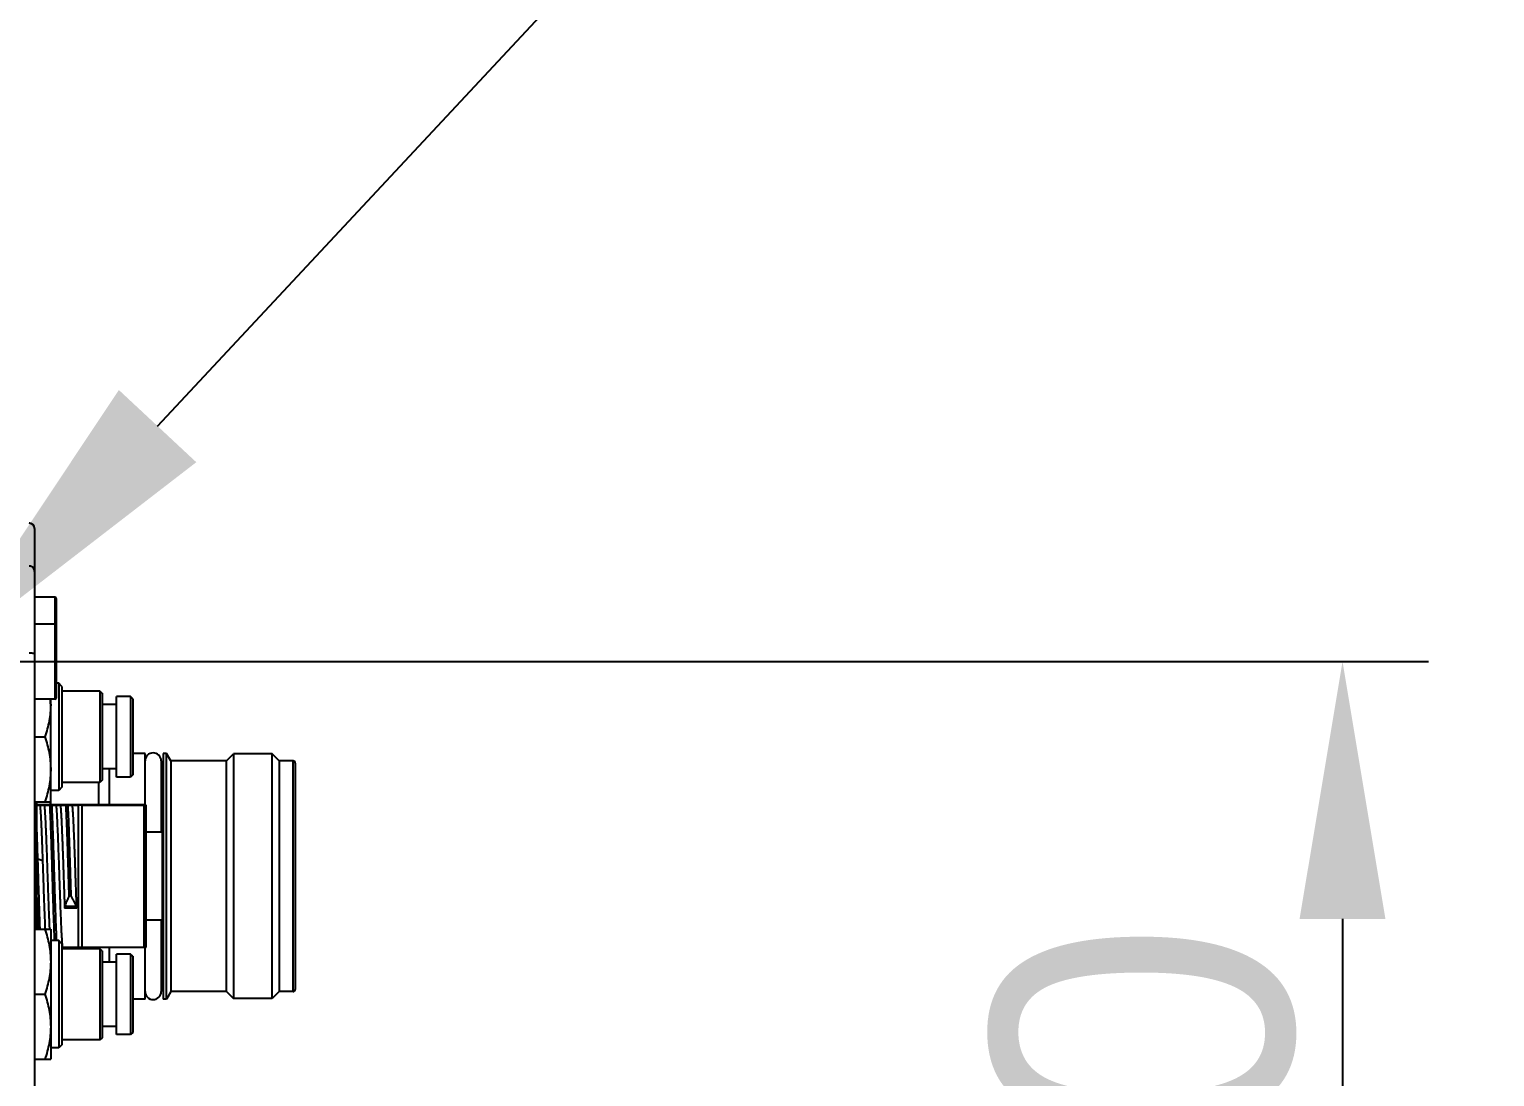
# Model space of a CAD drawing. Header units: millimetres. Extents: x 4086 to 8300, y 123 to 1549.
# Drawn here: x 7057.24 to 7091.38, y 459.58 to 483.98 of the extents above; entities that cross this region are included whole.
import ezdxf
from ezdxf import colors
from ezdxf.entities.mleader import LeaderData, LeaderLine
from ezdxf.math import Vec2, Vec3

# ---------------------------------------------------------------- set-up
doc = ezdxf.new("R2010")
doc.units = ezdxf.units.MM
for name, color, linetype in [('外形图', 7, 'Continuous'), ('多重引线', 7, 'Continuous'), ('尺寸标注', 7, 'Continuous')]:
    doc.layers.add(name, color=color, linetype=linetype)
doc.styles.add('思源黑', font='SourceHanSansCN-Normal.ttf')
doc.dimstyles.new('尺寸标注_1_4比例', dxfattribs={"dimtxt": 7, "dimasz": 6, "dimexe": 2, "dimexo": 1.5, "dimgap": 1, "dimtad": 1, "dimdec": 1, "dimlfac": 4, "dimdsep": 46, "dimtxsty": '思源黑', "dimcen": 0.09, "dimadec": 0, "dimazin": 0, "dimtp": 0.01, "dimtm": 0.01, "dimtfac": 1, "dimtdec": 1, "dimtofl": 0, "dimtmove": 0, "dimatfit": 3, "dimfxl": 1, "dimtolj": 1, "dimarcsym": 0})

# ---------------------------------------------------------------- blocks, each defined once
blk = doc.blocks.new('*D762')
at = {"layer": 'Defpoints', "color": 0}
for p in [(7055.112, 469.252), (7055.112, 446.747), (7087.838, 446.747)]:
    blk.add_point(p, dxfattribs=at)
at = {"layer": '尺寸标注', "color": 0, "lineweight": -2}
for p, q in [((7056.612, 469.252), (7089.838, 469.252)), ((7087.838, 463.252), (7087.838, 452.747)), ((7056.612, 446.747), (7089.838, 446.747))]:
    blk.add_line(p, q, dxfattribs=at)
at = {"layer": '尺寸标注', "color": 0}
for points in [[(7088.838, 463.252), (7086.838, 463.252), (7087.838, 469.252)], [(7086.838, 452.747), (7088.838, 452.747), (7087.838, 446.747)]]:
    blk.add_solid(points, dxfattribs=at)
at = {"layer": '尺寸标注', "color": 0, "insert": (7083.214, 457.999), "char_height": 7, "attachment_point": 5, "rotation": 90, "style": '思源黑'}
blk.add_mtext('\\A1;90', dxfattribs=at)

msp = doc.modelspace()

# ---------------------------------------------------------------- linework, layer by layer
at = {"layer": '外形图'}
for p, q in [((7057.3621, 472.3471), (7057.3621, 443.6467)), ((7057.8371, 470.7468), (7057.3621, 470.7468)), ((7057.8371, 470.7468), (7057.8371, 468.3718)), ((7057.8621, 470.7218), (7057.8621, 468.3968)), ((7057.8371, 470.1218), (7057.3621, 470.1218)), ((7057.9246, 468.7468), (7057.8621, 468.7468)), ((7057.9996, 468.6718), (7057.9246, 468.7468)), ((7057.9246, 468.7468), (7057.9246, 466.2468)), ((7057.9996, 468.6718), (7057.9996, 466.3218)), ((7058.8846, 468.5593), (7057.9996, 468.5593)), ((7058.9346, 468.5093), (7058.8846, 468.5593)), ((7058.8846, 468.5593), (7058.8846, 466.4343)), ((7058.9346, 468.5093), (7058.9346, 466.4843)), ((7057.8371, 468.3718), (7057.3621, 468.3718)), ((7057.7371, 465.9093), (7057.7371, 468.3718)), ((7059.2671, 468.2468), (7058.9346, 468.2468)), ((7059.5996, 468.4343), (7059.2671, 468.4343)), ((7059.2671, 466.5593), (7059.2671, 468.4343)), ((7059.6496, 468.3843), (7059.5996, 468.4343)), ((7059.5996, 468.4343), (7059.5996, 466.5593)), ((7059.6496, 468.3843), (7059.6496, 466.6093)), ((7057.3621, 467.4968), (7057.6017, 467.4968)), ((7059.9371, 467.1093), (7059.6496, 467.1093)), ((7059.9371, 465.9093), (7059.9371, 467.1093)), ((7060.4371, 467.1093), (7060.3621, 467.1093)), ((7060.3621, 467.1093), (7060.3621, 461.3843)), ((7060.5381, 466.9343), (7060.4371, 467.1093)), ((7060.4371, 461.3843), (7060.4371, 467.1093)), ((7060.3121, 466.9343), (7060.3121, 465.2718)), ((7060.3621, 466.8593), (7060.3121, 466.8593)), ((7061.8371, 466.9343), (7060.5381, 466.9343)), ((7060.5381, 466.9343), (7060.5381, 461.5593)), ((7061.8371, 466.9343), (7061.9996, 467.0968)), ((7061.8371, 461.5593), (7061.8371, 466.9343)), ((7062.8996, 467.0968), (7061.9996, 467.0968)), ((7061.9996, 467.0968), (7061.9996, 461.3968)), ((7063.0621, 466.9343), (7062.8996, 467.0968)), ((7062.8996, 461.3968), (7062.8996, 467.0968)), ((7063.3871, 466.9343), (7063.0621, 466.9343)), ((7063.0621, 466.9343), (7063.0621, 461.5593)), ((7063.3871, 461.5593), (7063.3871, 466.9343)), ((7063.4371, 466.8842), (7063.4371, 461.6093)), ((7058.8846, 466.4343), (7057.9996, 466.4343)), ((7058.8621, 465.9093), (7058.8621, 466.4343)), ((7058.9346, 466.4843), (7058.8846, 466.4343)), ((7059.2671, 466.7468), (7058.9346, 466.7468)), ((7059.0996, 466.7468), (7059.0996, 465.9093)), ((7059.5996, 466.5593), (7059.2671, 466.5593)), ((7059.6496, 466.6093), (7059.5996, 466.5593)), ((7057.9246, 466.2468), (7057.7371, 466.2468)), ((7057.9996, 466.3218), (7057.9246, 466.2468)), ((7057.3621, 465.9812), (7057.7371, 465.9812)), ((7057.4121, 463.0123), (7057.4121, 465.9812)), ((7059.9554, 465.9093), (7057.4121, 465.9093)), ((7057.4953, 465.904), (7057.5891, 465.904)), ((7057.7196, 465.9), (7057.7665, 465.9)), ((7057.8703, 465.904), (7057.9641, 465.904)), ((7058.0946, 465.9), (7058.1415, 465.9)), ((7058.2453, 465.904), (7058.3871, 465.904)), ((7058.3871, 465.7731), (7058.3871, 465.904)), ((7058.3871, 463.3655), (7058.3871, 465.7731)), ((7058.4621, 465.9066), (7059.9121, 465.9066)), ((7058.4621, 465.9066), (7058.4621, 465.7082)), ((7059.9121, 462.5869), (7059.9121, 465.9066)), ((7059.9621, 462.6093), (7059.9621, 465.8843)), ((7058.4621, 465.7082), (7058.4621, 463.403)), ((7060.3371, 465.2718), (7059.9621, 465.2718)), ((7060.3371, 465.2718), (7060.3371, 463.2218)), ((7057.3621, 464.5599), (7057.4121, 464.5599)), ((7057.4121, 464.6554), (7057.4386, 464.6554)), ((7057.4386, 464.6554), (7057.5558, 464.6132)), ((7057.4121, 463.9337), (7057.3621, 463.9337)), ((7058.2151, 463.7925), (7058.1682, 463.7925)), ((7058.3442, 463.506), (7058.063, 463.506)), ((7058.068, 463.5478), (7058.3358, 463.5478)), ((7058.3871, 462.5895), (7058.3871, 463.3655)), ((7058.4621, 463.403), (7058.4621, 462.5869)), ((7057.3621, 463.0123), (7057.7371, 463.0123)), ((7057.7371, 463.0123), (7057.7371, 459.9812)), ((7060.3371, 463.2218), (7059.9621, 463.2218)), ((7060.3121, 463.2218), (7060.3121, 461.5593)), ((7057.9246, 462.7468), (7057.7371, 462.7468)), ((7057.9996, 462.6718), (7057.9246, 462.7468)), ((7057.9246, 462.7468), (7057.9246, 460.2468)), ((7057.9996, 462.6718), (7057.9996, 460.3218)), ((7059.9554, 462.5843), (7057.9996, 462.5843)), ((7058.8846, 462.5593), (7057.9996, 462.5593)), ((7058.3871, 462.5895), (7058.0163, 462.5895)), ((7059.9121, 462.5869), (7058.4621, 462.5869)), ((7058.8621, 462.5593), (7058.8621, 462.5843)), ((7058.9346, 462.5093), (7058.8846, 462.5593)), ((7058.8846, 462.5593), (7058.8846, 460.4343)), ((7058.9346, 462.5093), (7058.9346, 460.4843)), ((7059.0996, 462.5843), (7059.0996, 462.2468)), ((7059.5996, 462.4343), (7059.2671, 462.4343)), ((7059.2671, 460.5593), (7059.2671, 462.4343)), ((7059.6496, 462.3843), (7059.5996, 462.4343)), ((7059.5996, 462.4343), (7059.5996, 460.5593)), ((7059.6496, 462.3843), (7059.6496, 460.6093)), ((7059.9371, 461.3843), (7059.9371, 462.5843)), ((7059.2671, 462.2468), (7058.9346, 462.2468)), ((7057.3621, 461.4968), (7057.6017, 461.4968)), ((7059.9371, 461.3843), (7059.6496, 461.3843)), ((7060.3621, 461.6343), (7060.3121, 461.6343)), ((7060.4371, 461.3843), (7060.3621, 461.3843)), ((7060.5381, 461.5593), (7060.4371, 461.3843)), ((7061.8371, 461.5593), (7060.5381, 461.5593)), ((7061.8371, 461.5593), (7061.9996, 461.3968)), ((7062.8996, 461.3968), (7061.9996, 461.3968)), ((7063.0621, 461.5593), (7062.8996, 461.3968)), ((7063.3871, 461.5593), (7063.0621, 461.5593)), ((7059.2671, 460.7468), (7058.9346, 460.7468)), ((7057.9996, 460.3218), (7057.9246, 460.2468)), ((7058.8846, 460.4343), (7057.9996, 460.4343)), ((7058.9346, 460.4843), (7058.8846, 460.4343)), ((7059.5996, 460.5593), (7059.2671, 460.5593)), ((7059.6496, 460.6093), (7059.5996, 460.5593)), ((7057.3621, 459.9812), (7057.7371, 459.9812)), ((7057.9246, 460.2468), (7057.7371, 460.2468))]:
    msp.add_line(p, q, dxfattribs=at)
msp.add_lwpolyline([(7057.3621, 472.3471), (7057.3621, 472.3492), (7057.362, 472.3517), (7057.3619, 472.3542), (7057.3617, 472.3568), (7057.3615, 472.3593), (7057.3612, 472.3618), (7057.3609, 472.3643), (7057.3605, 472.3668), (7057.36, 472.3693), (7057.3596, 472.3718), (7057.359, 472.3742), (7057.3585, 472.3767), (7057.3578, 472.3791), (7057.3572, 472.3816), (7057.3564, 472.384), (7057.3557, 472.3864), (7057.3548, 472.3888), (7057.354, 472.3912), (7057.353, 472.3935), (7057.3521, 472.3958), (7057.3511, 472.3982), (7057.35, 472.4005), (7057.3489, 472.4027), (7057.3477, 472.405), (7057.3465, 472.4072), (7057.3453, 472.4094), (7057.344, 472.4116), (7057.3427, 472.4137), (7057.3413, 472.4158), (7057.3399, 472.4179), (7057.3384, 472.42), (7057.3369, 472.422), (7057.3354, 472.424), (7057.3338, 472.426), (7057.3322, 472.428), (7057.3305, 472.4299), (7057.3288, 472.4317), (7057.3271, 472.4336), (7057.3253, 472.4354), (7057.3235, 472.4371), (7057.3217, 472.4389), (7057.3198, 472.4406), (7057.3179, 472.4422), (7057.316, 472.4438), (7057.314, 472.4454), (7057.312, 472.4469), (7057.3099, 472.4484), (7057.3079, 472.4499), (7057.3058, 472.4513), (7057.3036, 472.4527), (7057.3015, 472.454), (7057.2993, 472.4553), (7057.2971, 472.4565), (7057.2949, 472.4577), (7057.2926, 472.4588), (7057.2904, 472.4599), (7057.2881, 472.461), (7057.2857, 472.462), (7057.2834, 472.463), (7057.2811, 472.4639), (7057.2787, 472.4647), (7057.2763, 472.4656), (7057.2739, 472.4663), (7057.2715, 472.467), (7057.269, 472.4677), (7057.2666, 472.4683), (7057.2641, 472.4689), (7057.2616, 472.4694), (7057.2592, 472.4699), (7057.2567, 472.4703), (7057.2542, 472.4707), (7057.2517, 472.471), (7057.2491, 472.4713), (7057.2466, 472.4715), (7057.2441, 472.4717), (7057.2416, 472.4718), (7057.2393, 472.4718)], dxfattribs=at)
for centre, radius, start, end in [((7057.2371, 472.3469), 0.1249, 0.10502, 89.00955), ((7057.8371, 470.7218), 0.025, 0, 90), ((7057.8371, 470.0968), 0.025, 0, 90), ((7055.7551, 468.2543), 1.982, 0.00649, 3.39751), ((7057.8371, 468.3968), 0.025, 270, 0), ((7060.1246, 466.9343), 0.1875, 0, 180), ((7063.3871, 466.8843), 0.05, 0, 90), ((7043.5765, 466.1227), 14.1605, 359.13622, 359.42739), ((7059.9121, 465.8843), 0.05, 0, 30), ((7057.8141, 457.3944), 5.1991, 87.77011, 87.95467), ((7059.9121, 462.6093), 0.05, 330, 0), ((7060.1246, 461.5593), 0.1875, 180, 0), ((7063.3871, 461.6093), 0.05, 270, 0)]:
    msp.add_arc(centre, radius, start, end, dxfattribs=at)
for points, knots in [([(7057.3621, 471.3499), (7057.3621, 471.358), (7057.3605, 471.3742), (7057.3535, 471.3975), (7057.3421, 471.4191), (7057.3268, 471.4381), (7057.3081, 471.4537), (7057.2867, 471.4654), (7057.2635, 471.4728), (7057.2473, 471.4747), (7057.2393, 471.4748)], [0, 0, 0, 0, 0.1249568, 0.2499196, 0.3748947, 0.4998857, 0.6248941, 0.7499186, 0.8749555, 1, 1, 1, 1]), ([(7057.3621, 469.423), (7057.3621, 469.4238), (7057.3616, 469.4255), (7057.3596, 469.4278), (7057.3566, 469.43), (7057.3525, 469.4321), (7057.3474, 469.4342), (7057.3412, 469.4361), (7057.334, 469.4379), (7057.3228, 469.4403), (7057.3068, 469.4427), (7057.2858, 469.4449), (7057.263, 469.4462), (7057.2473, 469.4465), (7057.2393, 469.4466)], [0, 0, 0, 0, 0.0183696, 0.0406898, 0.0692136, 0.1048772, 0.147956, 0.1983876, 0.2559092, 0.3201214, 0.4665054, 0.632625, 0.812613, 1, 1, 1, 1]), ([(7057.7371, 468.2545), (7057.7371, 468.2225), (7057.7355, 468.1583), (7057.7262, 468.0302), (7057.7032, 467.8708), (7057.6597, 467.682), (7057.6222, 467.5582), (7057.6017, 467.4968)], [0, 0, 0, 0, 0.1244113, 0.2488954, 0.4982749, 0.7485922, 1, 1, 1, 1]), ([(7057.6017, 467.4968), (7057.6222, 467.4353), (7057.6597, 467.3115), (7057.7032, 467.1227), (7057.7262, 466.9633), (7057.7355, 466.8352), (7057.7371, 466.7711), (7057.7371, 466.739)], [0, 0, 0, 0, 0.2514078, 0.5017251, 0.7511046, 0.8755886, 1, 1, 1, 1]), ([(7057.7371, 466.739), (7057.7371, 466.7069), (7057.7355, 466.6428), (7057.7262, 466.5147), (7057.7032, 466.3553), (7057.6597, 466.1665), (7057.6222, 466.0427), (7057.6017, 465.9812)], [0, 0, 0, 0, 0.1244113, 0.2488954, 0.4982749, 0.7485922, 1, 1, 1, 1]), ([(7057.4121, 465.9007), (7057.4276, 465.9012), (7057.4553, 465.9021), (7057.4831, 465.9034), (7057.4953, 465.904)], [0, 0, 0, 0, 0.5583391, 1, 1, 1, 1]), ([(7057.5058, 465.7731), (7057.5042, 465.797), (7057.501, 465.8407), (7057.4973, 465.8843), (7057.4953, 465.904)], [0, 0, 0, 0, 0.5470978, 1, 1, 1, 1]), ([(7057.5558, 464.6132), (7057.5538, 464.6726), (7057.5497, 464.7894), (7057.5435, 464.961), (7057.5373, 465.1248), (7057.531, 465.279), (7057.5249, 465.4218), (7057.5187, 465.5518), (7057.5125, 465.6675), (7057.5081, 465.7397), (7057.5058, 465.7731)], [0, 0, 0, 0, 0.153575, 0.3020137, 0.4436926, 0.5770621, 0.7006643, 0.8131498, 0.9132912, 1, 1, 1, 1]), ([(7057.5891, 465.904), (7057.6089, 465.9033), (7057.6524, 465.9018), (7057.6959, 465.9006), (7057.7196, 465.9)], [0, 0, 0, 0, 0.4551061, 1, 1, 1, 1]), ([(7057.5891, 465.904), (7057.591, 465.8843), (7057.5937, 465.8531), (7057.5971, 465.8095), (7057.5987, 465.7856), (7057.5996, 465.7731)], [0, 0, 0, 0, 0.4529229, 0.7149352, 1, 1, 1, 1]), ([(7057.5996, 465.7731), (7057.6008, 465.7556), (7057.6031, 465.7189), (7057.6078, 465.6394), (7057.6136, 465.529), (7057.6203, 465.3844), (7057.627, 465.2251), (7057.6338, 465.053), (7057.6429, 464.8049), (7057.6519, 464.5476), (7057.6608, 464.2845), (7057.6676, 464.0847), (7057.6743, 463.887), (7057.6811, 463.694), (7057.6879, 463.5082), (7057.6946, 463.332), (7057.7013, 463.1676), (7057.706, 463.0622), (7057.7084, 463.0119)], [0, 0, 0, 0, 0.0190984, 0.0399246, 0.0864879, 0.1390894, 0.1970502, 0.2596202, 0.3259892, 0.4666475, 0.5391141, 0.6117584, 0.6836388, 0.7538239, 0.8214044, 0.8855045, 0.9452942, 1, 1, 1, 1]), ([(7057.8311, 462.7463), (7057.8287, 462.799), (7057.8238, 462.9105), (7057.8168, 463.086), (7057.81, 463.2774), (7057.8031, 463.482), (7057.7961, 463.6969), (7057.7893, 463.9194), (7057.7823, 464.1463), (7057.7754, 464.3746), (7057.7685, 464.6012), (7057.7615, 464.8229), (7057.7547, 465.0368), (7057.7478, 465.2399), (7057.7408, 465.4295), (7057.734, 465.603), (7057.7271, 465.7581), (7057.7221, 465.855), (7057.7196, 465.9)], [0, 0, 0, 0, 0.0501443, 0.1060752, 0.167033, 0.2321896, 0.3006591, 0.3715103, 0.4437796, 0.5164841, 0.5886347, 0.6592502, 0.72737, 0.792068, 0.8524645, 0.9077386, 0.9571404, 1, 1, 1, 1]), ([(7057.7665, 465.9), (7057.786, 465.9006), (7057.8137, 465.9015), (7057.8483, 465.9029), (7057.8634, 465.9037), (7057.8703, 465.904)], [0, 0, 0, 0, 0.5646944, 0.800161, 1, 1, 1, 1]), ([(7057.878, 462.7463), (7057.8755, 462.799), (7057.8706, 462.9104), (7057.8638, 463.086), (7057.8568, 463.2774), (7057.8499, 463.482), (7057.843, 463.6969), (7057.8361, 463.9194), (7057.8292, 464.1463), (7057.8223, 464.3746), (7057.8153, 464.6012), (7057.8084, 464.8229), (7057.8015, 465.0368), (7057.7946, 465.2399), (7057.7877, 465.4295), (7057.7808, 465.603), (7057.7739, 465.758), (7057.769, 465.855), (7057.7665, 465.9)], [0, 0, 0, 0, 0.0501444, 0.1060751, 0.1670331, 0.2321897, 0.3006591, 0.3715103, 0.4437797, 0.5164842, 0.5886349, 0.6592503, 0.7273702, 0.7920682, 0.8524646, 0.907739, 0.9571407, 1, 1, 1, 1]), ([(7057.8808, 465.7731), (7057.88, 465.7856), (7057.8783, 465.8095), (7057.8757, 465.8438), (7057.873, 465.875), (7057.8712, 465.8947), (7057.8703, 465.904)], [0, 0, 0, 0, 0.2850875, 0.5471011, 0.7855541, 1, 1, 1, 1]), ([(7058.0163, 462.5895), (7058.0148, 462.6051), (7058.0117, 462.6389), (7058.0076, 462.6936), (7058.0034, 462.7561), (7057.9975, 462.8542), (7057.9903, 462.9936), (7057.982, 463.1792), (7057.9736, 463.3862), (7057.9668, 463.5702), (7057.9612, 463.7251), (7057.957, 463.8455), (7057.9528, 463.968), (7057.9486, 464.0919), (7057.9444, 464.2165), (7057.9401, 464.3413), (7057.9359, 464.4657), (7057.9303, 464.6287), (7057.9234, 464.8267), (7057.915, 465.0545), (7057.9067, 465.2661), (7057.8995, 465.4302), (7057.8937, 465.5503), (7057.8901, 465.6189), (7057.8872, 465.6703), (7057.8845, 465.717), (7057.8823, 465.751), (7057.8808, 465.7731)], [0, 0, 0, 0, 0.0147163, 0.0319667, 0.0516677, 0.0737222, 0.1244414, 0.1831105, 0.2485551, 0.319462, 0.3565227, 0.3944083, 0.4329282, 0.4718889, 0.5110945, 0.5503479, 0.5894518, 0.6282095, 0.7039101, 0.7759297, 0.8428222, 0.9032461, 0.930648, 0.95599, 0.9678487, 0.9791458, 1, 1, 1, 1]), ([(7057.9641, 465.904), (7057.9839, 465.9033), (7058.0274, 465.9018), (7058.0709, 465.9006), (7058.0946, 465.9)], [0, 0, 0, 0, 0.4554771, 1, 1, 1, 1]), ([(7057.9641, 465.904), (7057.965, 465.8947), (7057.9669, 465.875), (7057.9695, 465.8438), (7057.9722, 465.8095), (7057.9737, 465.7856), (7057.9746, 465.7731)], [0, 0, 0, 0, 0.2144741, 0.4529424, 0.7149616, 1, 1, 1, 1]), ([(7057.9746, 465.7731), (7057.9755, 465.759), (7057.9775, 465.7297), (7057.9803, 465.6841), (7057.983, 465.6355), (7057.9867, 465.5648), (7057.9914, 465.4696), (7057.997, 465.3477), (7058.0025, 465.2164), (7058.0079, 465.0767), (7058.0133, 464.93), (7058.0189, 464.7774), (7058.0245, 464.6202), (7058.0299, 464.4599), (7058.0354, 464.2978), (7058.0408, 464.1352), (7058.0464, 463.9735), (7058.052, 463.8142), (7058.0574, 463.6586), (7058.0611, 463.5563), (7058.063, 463.506)], [0, 0, 0, 0, 0.0187302, 0.0388569, 0.0603381, 0.0831294, 0.1324452, 0.1863836, 0.2444836, 0.3062493, 0.3711535, 0.4386414, 0.5081359, 0.5790428, 0.6507558, 0.7226615, 0.7941452, 0.8645955, 0.9334099, 1, 1, 1, 1]), ([(7058.1682, 463.7926), (7058.1674, 463.8172), (7058.166, 463.8667), (7058.1637, 463.9412), (7058.1613, 464.0162), (7058.1582, 464.1167), (7058.1544, 464.2427), (7058.1499, 464.3936), (7058.1453, 464.5437), (7058.1393, 464.7396), (7058.1331, 464.9313), (7058.1269, 465.1178), (7058.1224, 465.2505), (7058.1178, 465.3772), (7058.1132, 465.4973), (7058.1093, 465.5928), (7058.1062, 465.6653), (7058.1039, 465.7166), (7058.1016, 465.7657), (7058.0993, 465.8125), (7058.097, 465.857), (7058.0954, 465.8859), (7058.0946, 465.9)], [0, 0, 0, 0, 0.0350966, 0.0704616, 0.1060407, 0.1417823, 0.2135401, 0.2853096, 0.3566654, 0.4271846, 0.5640493, 0.6295836, 0.6926642, 0.7529177, 0.8099875, 0.8635359, 0.8888895, 0.9132456, 0.9365681, 0.9588222, 0.9799769, 1, 1, 1, 1]), ([(7058.1415, 465.9), (7058.161, 465.9006), (7058.1887, 465.9015), (7058.2233, 465.9029), (7058.2384, 465.9037), (7058.2453, 465.904)], [0, 0, 0, 0, 0.5642145, 0.7999663, 1, 1, 1, 1]), ([(7058.2151, 463.7926), (7058.2143, 463.8172), (7058.2127, 463.8667), (7058.2104, 463.9412), (7058.2081, 464.0162), (7058.2051, 464.1167), (7058.2013, 464.2427), (7058.1966, 464.3936), (7058.192, 464.5437), (7058.1874, 464.6921), (7058.1829, 464.8378), (7058.1769, 465.0243), (7058.1708, 465.2045), (7058.1645, 465.3772), (7058.1599, 465.4973), (7058.1561, 465.5928), (7058.153, 465.6653), (7058.1507, 465.7166), (7058.1484, 465.7657), (7058.1461, 465.8125), (7058.1438, 465.857), (7058.1423, 465.8859), (7058.1415, 465.9)], [0, 0, 0, 0, 0.0350967, 0.0704617, 0.1060409, 0.1417825, 0.2135404, 0.28531, 0.3566659, 0.4271852, 0.49645, 0.5640498, 0.6926655, 0.7529193, 0.809989, 0.8635365, 0.8888898, 0.9132459, 0.9365688, 0.9588242, 0.9799786, 1, 1, 1, 1]), ([(7058.2558, 465.7731), (7058.255, 465.7856), (7058.2532, 465.8095), (7058.2506, 465.8438), (7058.248, 465.875), (7058.2462, 465.8947), (7058.2453, 465.904)], [0, 0, 0, 0, 0.2851131, 0.547118, 0.7855611, 1, 1, 1, 1]), ([(7058.3442, 463.506), (7058.3423, 463.5563), (7058.3385, 463.6586), (7058.333, 463.8142), (7058.3275, 463.9735), (7058.3221, 464.1352), (7058.3166, 464.2978), (7058.311, 464.4599), (7058.3055, 464.6202), (7058.3001, 464.7774), (7058.2946, 464.93), (7058.2891, 465.0767), (7058.2835, 465.2163), (7058.278, 465.3477), (7058.2726, 465.4696), (7058.268, 465.5648), (7058.2642, 465.6355), (7058.2614, 465.6841), (7058.2586, 465.7297), (7058.2568, 465.759), (7058.2558, 465.7731)], [0, 0, 0, 0, 0.0665905, 0.1354049, 0.2058552, 0.277339, 0.3492448, 0.4209579, 0.4918649, 0.5613595, 0.6288473, 0.6937519, 0.7555182, 0.8136182, 0.8675557, 0.9168714, 0.9396634, 0.9611459, 0.9812728, 1, 1, 1, 1]), ([(7058.4621, 465.9066), (7058.4514, 465.9061), (7058.4264, 465.9051), (7058.4014, 465.9044), (7058.3871, 465.904)], [0, 0, 0, 0, 0.4257745, 1, 1, 1, 1]), ([(7059.9554, 465.9093), (7059.9554, 465.9092), (7059.9554, 465.9091), (7059.9553, 465.9089), (7059.955, 465.9087), (7059.9546, 465.9086), (7059.9541, 465.9084), (7059.9533, 465.9082), (7059.9524, 465.9081), (7059.9505, 465.9078), (7059.9473, 465.9075), (7059.9415, 465.9071), (7059.9295, 465.9067), (7059.9193, 465.9066), (7059.9121, 465.9066)], [0, 0, 0, 0, 0.003986, 0.0085523, 0.0153067, 0.0249955, 0.0381444, 0.0553132, 0.0771922, 0.1046701, 0.1815091, 0.3017425, 0.5040452, 1, 1, 1, 1]), ([(7057.4386, 464.6554), (7057.4344, 464.7935), (7057.4281, 464.9959), (7057.4201, 465.229), (7057.4155, 465.3535), (7057.4132, 465.4137), (7057.4121, 465.4433)], [0, 0, 0, 0, 0.525599, 0.7707179, 0.8875184, 1, 1, 1, 1]), ([(7057.4916, 463.012), (7057.4893, 463.071), (7057.4848, 463.1934), (7057.4782, 463.3828), (7057.4716, 463.5829), (7057.465, 463.7911), (7057.4585, 464.005), (7057.4518, 464.2218), (7057.4452, 464.439), (7057.4409, 464.5835), (7057.4386, 464.6554)], [0, 0, 0, 0, 0.1078044, 0.2235344, 0.3457653, 0.4729917, 0.6036469, 0.7361217, 0.8687841, 1, 1, 1, 1]), ([(7057.6146, 463.0119), (7057.6091, 463.1266), (7057.6018, 463.3058), (7057.5924, 463.5532), (7057.585, 463.7564), (7057.5778, 463.967), (7057.5705, 464.1819), (7057.5631, 464.3978), (7057.5583, 464.5417), (7057.5558, 464.6132)], [0, 0, 0, 0, 0.2149265, 0.3358754, 0.4634165, 0.5956187, 0.73048, 0.8659578, 1, 1, 1, 1]), ([(7057.4449, 463.012), (7057.442, 463.0855), (7057.4378, 463.1983), (7057.4325, 463.3517), (7057.427, 463.5162), (7057.4202, 463.7296), (7057.4148, 463.9023), (7057.4121, 463.9902)], [0, 0, 0, 0, 0.2255109, 0.3458326, 0.4704539, 0.7302402, 1, 1, 1, 1]), ([(7058.1682, 463.7925), (7058.1634, 463.7825), (7058.154, 463.7623), (7058.1403, 463.7319), (7058.127, 463.7014), (7058.1099, 463.6608), (7058.0898, 463.6097), (7058.075, 463.5685), (7058.068, 463.5478)], [0, 0, 0, 0, 0.1263412, 0.252301, 0.3779241, 0.5031552, 0.7523826, 1, 1, 1, 1]), ([(7058.3358, 463.5478), (7058.3269, 463.5685), (7058.3083, 463.6097), (7058.2838, 463.6608), (7058.2634, 463.7015), (7058.2476, 463.7319), (7058.2315, 463.7623), (7058.2206, 463.7825), (7058.2151, 463.7925)], [0, 0, 0, 0, 0.247687, 0.4969727, 0.622211, 0.7478195, 0.8737344, 1, 1, 1, 1]), ([(7058.068, 463.5478), (7058.067, 463.5448), (7058.0653, 463.5385), (7058.0636, 463.5284), (7058.0628, 463.5174), (7058.0628, 463.5099), (7058.063, 463.506)], [0, 0, 0, 0, 0.221619, 0.4629838, 0.7230851, 1, 1, 1, 1]), ([(7058.3442, 463.506), (7058.3441, 463.5099), (7058.3435, 463.5175), (7058.3418, 463.5285), (7058.3392, 463.5385), (7058.337, 463.5448), (7058.3358, 463.5478)], [0, 0, 0, 0, 0.2756347, 0.5350486, 0.7767327, 1, 1, 1, 1]), ([(7057.6017, 463.0123), (7057.6222, 462.9509), (7057.6597, 462.8271), (7057.7032, 462.6383), (7057.7262, 462.4788), (7057.7355, 462.3507), (7057.7371, 462.2866), (7057.7371, 462.2545)], [0, 0, 0, 0, 0.2514078, 0.5017251, 0.7511046, 0.8755886, 1, 1, 1, 1]), ([(7058.3871, 462.5895), (7058.4014, 462.5891), (7058.4264, 462.5884), (7058.4514, 462.5875), (7058.4621, 462.5869)], [0, 0, 0, 0, 0.5742785, 1, 1, 1, 1]), ([(7059.9554, 462.5843), (7059.9554, 462.5843), (7059.9554, 462.5845), (7059.9553, 462.5847), (7059.955, 462.5848), (7059.9546, 462.585), (7059.9541, 462.5852), (7059.9533, 462.5853), (7059.9524, 462.5855), (7059.9505, 462.5857), (7059.9473, 462.5861), (7059.9415, 462.5864), (7059.9295, 462.5868), (7059.9193, 462.5869), (7059.9121, 462.5869)], [0, 0, 0, 0, 0.0039861, 0.0085526, 0.0153072, 0.0249964, 0.0381456, 0.0553149, 0.0771946, 0.1046732, 0.1815142, 0.3017503, 0.5040557, 1, 1, 1, 1]), ([(7057.7371, 462.2545), (7057.7371, 462.2225), (7057.7355, 462.1583), (7057.7262, 462.0302), (7057.7032, 461.8708), (7057.6597, 461.682), (7057.6222, 461.5582), (7057.6017, 461.4968)], [0, 0, 0, 0, 0.1244113, 0.2488954, 0.4982749, 0.7485922, 1, 1, 1, 1]), ([(7057.6017, 461.4968), (7057.6222, 461.4353), (7057.6597, 461.3115), (7057.7032, 461.1227), (7057.7262, 460.9633), (7057.7355, 460.8352), (7057.7371, 460.7711), (7057.7371, 460.739)], [0, 0, 0, 0, 0.2514078, 0.5017251, 0.7511046, 0.8755886, 1, 1, 1, 1]), ([(7057.7371, 460.739), (7057.7371, 460.7069), (7057.7355, 460.6428), (7057.7262, 460.5147), (7057.7032, 460.3553), (7057.6597, 460.1665), (7057.6222, 460.0427), (7057.6017, 459.9812)], [0, 0, 0, 0, 0.1244113, 0.2488954, 0.4982749, 0.7485922, 1, 1, 1, 1])]:
    msp.add_open_spline(points, degree=3, knots=knots, dxfattribs=at)

# ---------------------------------------------------------------- dimensions: what is measured, and where the dimension line sits
at = {"layer": '尺寸标注'}
dim = msp.add_linear_dim(base=(7087.8384, 446.7468), p1=(7055.1123, 469.2519), p2=(7055.1121, 446.7468), angle=90, dimstyle='尺寸标注_1_4比例', dxfattribs=at)
dim.commit()
dim.dimension.update_dxf_attribs({"geometry": '*D762', "text_midpoint": (7083.2141, 457.9993)})

# ---------------------------------------------------------------- leaders
at = {"layer": '多重引线'}
ml = msp.add_multileader_mtext('Standard', dxfattribs=at)
ml.set_content('{\\C256;3}×{\\C256;M4\\A1; \\fSource Han Sans CN Normal|b0|i0|c0|p34;\\C7;depth \\fSource Han Sans CN Normal|b0|i0|c134|p34;\\C256;8}', style='思源黑')
ml.set_leader_properties(linetype='ByLayer')
ml.build(insert=Vec2(0, 0))
ml.multileader.update_dxf_attribs({"text_left_attachment_type": 5, "text_right_attachment_type": 5, "dogleg_length": 10, "arrow_head_size": 7.5})
ctx = ml.context
ctx.base_point, ctx.char_height, ctx.arrow_head_size, ctx.landing_gap_size, ctx.plane_origin = Vec3(7082.2177, 487.5864), 7, 7.5, 2.5, Vec3(7154.7043, 255.5689)
ctx.left_attachment, ctx.right_attachment, ctx.text_align_type = 5, 5, 1
notes = []
notes.append((ctx, [(1, (1, 1, 0), (7072.2177, 487.5864), (1, 0), 10, [(1, [(7055.1123, 469.2519)], 0, [])])]))
ctx.mtext.insert, ctx.mtext.alignment, ctx.mtext.flow_direction = Vec3(7116.1364, 497.417), 2, 5
for ctx, leaders in notes:
    for number, flags, end, landing, length, lines in leaders:
        leader = LeaderData()
        leader.index, (leader.has_last_leader_line, leader.has_dogleg_vector, leader.attachment_direction) = number, flags
        leader.last_leader_point, leader.dogleg_vector, leader.dogleg_length = Vec3(end), Vec3(landing), length
        for number, points, colour, breaks in lines:
            line = LeaderLine()
            line.index, line.vertices, line.color, line.breaks = number, Vec3.list(points), colors.encode_raw_color(colour), breaks
            leader.lines.append(line)
        ctx.leaders.append(leader)

doc.saveas('drawing.dxf')
